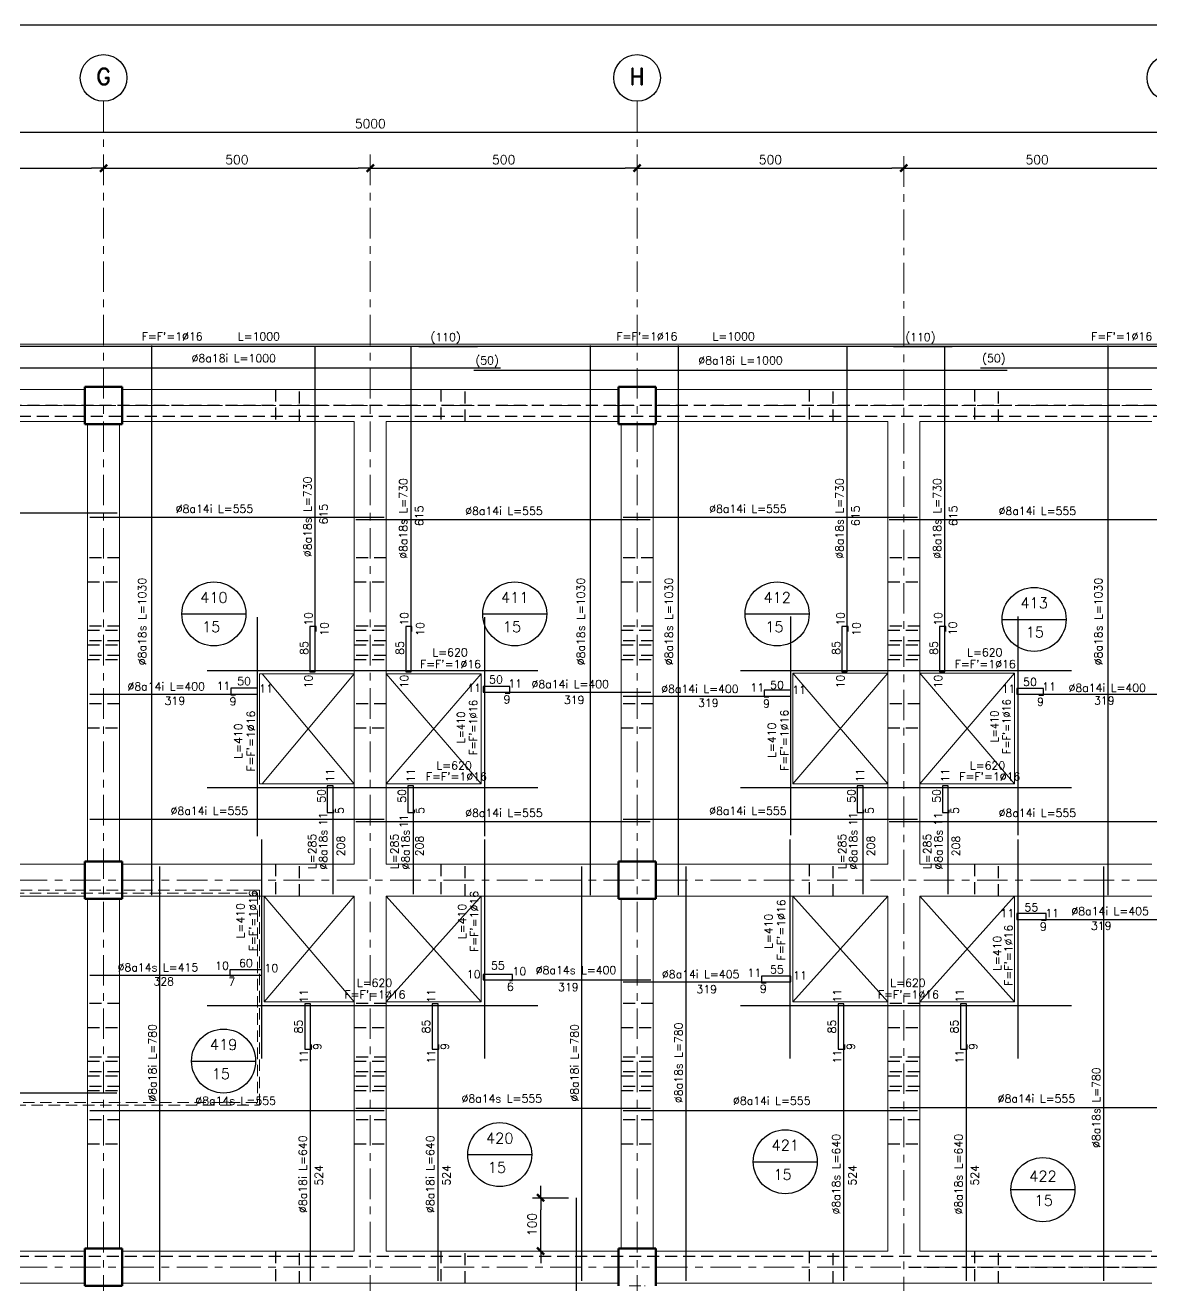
# Model space of a CAD drawing. Extents: x -4 to 6083, y -4 to 8618.
# Drawn here: x 2343 to 4455, y 6255 to 8618 of the extents above; entities that cross this region are included whole.
import ezdxf
from ezdxf.enums import TextEntityAlignment as Align
from ezdxf.xclip import XClip

# ---------------------------------------------------------------- set-up
doc = ezdxf.new("R2010")
doc.units = 0
doc.header["$LTSCALE"] = 45
doc.header["$MEASUREMENT"] = 0
doc.header["$XCLIPFRAME"] = 0
for name, pattern in [('2017_67-103$0$DASHED', [0.75, 0.5, -0.25]), ('2017_67-103$0$Grid Line', [2.2225, 1.27, -0.3175, 0.3175, -0.3175]), ('2017_67-103$0$RLE-PROYECCION', [0.71438, 0.47625, -0.23813])]:
    doc.linetypes.add(name, pattern=pattern)
doc.layers.get('0').update_dxf_attribs({"linetype": 'CONTINUOUS'})
for name, color, linetype in [('2017_67-103$0$RLA-COTAS', 2, 'CONTINUOUS'), ('2017_67-103$0$RLA-MURO INV DILATADO', 2, '2017_67-103$0$DASHED'), ('fe', 7, 'CONTINUOUS'), ('RLA-COTAS1', 2, 'CONTINUOUS'), ('RLA-COTAS2', 1, 'CONTINUOUS'), ('RLA-FORMATO', 7, 'CONTINUOUS'), ('RLA-LOSAS', 3, 'CONTINUOUS'), ('TEXTOS-SM', 3, 'CONTINUOUS'), ('TEXTOS50A', 3, 'CONTINUOUS')]:
    doc.layers.add(name, color=color, linetype=linetype)
for name, color, linetype, lineweight in [('2017_67-103$0$RLE-EJE', 3, 'CONTINUOUS', 25), ('2017_67-103$0$RLE-EJES', 1, '2017_67-103$0$Grid Line', 9), ('2017_67-103$0$RLE-LOSA', 3, 'CONTINUOUS', 15), ('2017_67-103$0$RLE-PILAR', 3, 'CONTINUOUS', 50), ('2017_67-103$0$RLE-PROYECCION', 2, '2017_67-103$0$RLE-PROYECCION', 15), ('2017_67-103$0$RLE-VANOS', 1, 'CONTINUOUS', 15), ('2017_67-103$0$RLE-VIGA', 3, 'CONTINUOUS', 15)]:
    doc.layers.add(name, color=color, linetype=linetype, lineweight=lineweight)
doc.styles.add('2017_67-103$0$ROMAND', font='romand', dxfattribs={"height": 31.5})
doc.styles.add('2017_67-103$0$ROMANS', font='ROMANS.shx', dxfattribs={"height": 16.875})
doc.styles.add('ROMAND', font='romand', dxfattribs={"height": 31.5})
doc.styles.add('ROMANS', font='ROMANS.shx', dxfattribs={"height": 16.875})
doc.styles.add('ROMANS0', font='romans.shx')
doc.dimstyles.new('2017_67-103$0$ING-75', dxfattribs={"dimscale": 75, "dimtxt": 0.27, "dimasz": 0.3, "dimexe": 0, "dimexo": 0, "dimgap": 0.1, "dimtad": 1, "dimdec": 1, "dimzin": 12, "dimdsep": 46, "dimtxsty": '2017_67-103$0$ROMANS', "dimblk": '2017_67-103$0$TICK1', "dimblk1": '2017_67-103$0$TICK1', "dimblk2": '2017_67-103$0$TICK1', "dimcen": 0.09, "dimclrd": 2, "dimclre": 1, "dimclrt": 3, "dimadec": 0, "dimazin": 0, "dimtfac": 1, "dimtdec": 0, "dimtix": 1, "dimtmove": 2, "dimatfit": 3, "dimldrblk": '2017_67-103$0$TICK1', "dimfxl": 0, "dimfxlon": 1, "dimtolj": 1, "dimtzin": 0, "dimarcsym": 0})
doc.dimstyles.new('ING-75', dxfattribs={"dimscale": 75, "dimtxt": 0.27, "dimasz": 0.3, "dimexe": 0, "dimexo": 0, "dimgap": 0.1, "dimtad": 1, "dimdec": 1, "dimzin": 12, "dimdsep": 46, "dimtxsty": 'ROMANS', "dimblk": 'TICK1', "dimblk1": 'TICK1', "dimblk2": 'TICK1', "dimcen": 0.09, "dimclrd": 2, "dimclre": 1, "dimclrt": 3, "dimadec": 0, "dimazin": 0, "dimtfac": 1, "dimtdec": 0, "dimtix": 1, "dimtmove": 2, "dimatfit": 3, "dimldrblk": 'TICK1', "dimfxl": 0, "dimfxlon": 1, "dimtolj": 1, "dimtzin": 0, "dimarcsym": 0})

# ---------------------------------------------------------------- blocks, each defined once
blk = doc.blocks.new('2017_67-103$0$TICK1')
at = {"color": 2}
for points in [[(0, 0), (-1, 0)], [(0, 0), (1, 0)]]:
    blk.add_lwpolyline(points, dxfattribs=at)
at = {"color": 2, "const_width": 0.2}
blk.add_lwpolyline([(-0.3, -0.3), (0.3, 0.3)], dxfattribs=at)
blk = doc.blocks.new('*D26')
at = {"layer": '2017_67-103$0$RLA-COTAS', "color": 2, "lineweight": -2, "transparency": 16777216}
blk.add_line((512.8, 6791.3), (5467.8, 6791.3), dxfattribs=at)
at = {"layer": '2017_67-103$0$RLA-COTAS', "color": 2, "lineweight": -2, "transparency": 16777216, "xscale": 22.5, "yscale": 22.5, "zscale": 22.5, "rotation": 180}
blk.add_blockref('2017_67-103$0$TICK1', (490.3, 6791.3), dxfattribs=at)
at = {"layer": '2017_67-103$0$RLA-COTAS', "color": 2, "lineweight": -2, "transparency": 16777216, "xscale": 22.5, "yscale": 22.5, "zscale": 22.5}
blk.add_blockref('2017_67-103$0$TICK1', (5490.3, 6791.3), dxfattribs=at)
at = {"layer": '2017_67-103$0$RLA-COTAS', "color": 3, "transparency": 16777216, "insert": (2990.3, 6807.2), "char_height": 16.88, "attachment_point": 5, "style": '2017_67-103$0$ROMANS'}
blk.add_mtext('\\A1;5000', dxfattribs=at)
blk = doc.blocks.new('*D31')
at = {"layer": '2017_67-103$0$RLA-COTAS', "color": 2, "lineweight": -2, "transparency": 16777216}
blk.add_line((2012.8, 6723.8), (2467.8, 6723.8), dxfattribs=at)
at = {"layer": '2017_67-103$0$RLA-COTAS', "color": 2, "lineweight": -2, "transparency": 16777216, "xscale": 22.5, "yscale": 22.5, "zscale": 22.5, "rotation": 180}
blk.add_blockref('2017_67-103$0$TICK1', (1990.3, 6723.8), dxfattribs=at)
at = {"layer": '2017_67-103$0$RLA-COTAS', "color": 2, "lineweight": -2, "transparency": 16777216, "xscale": 22.5, "yscale": 22.5, "zscale": 22.5}
blk.add_blockref('2017_67-103$0$TICK1', (2490.3, 6723.8), dxfattribs=at)
at = {"layer": '2017_67-103$0$RLA-COTAS', "color": 3, "transparency": 16777216, "insert": (2240.3, 6739.7), "char_height": 16.88, "attachment_point": 5, "style": '2017_67-103$0$ROMANS'}
blk.add_mtext('\\A1;500', dxfattribs=at)
blk = doc.blocks.new('*D32')
at = {"layer": '2017_67-103$0$RLA-COTAS', "color": 2, "lineweight": -2, "transparency": 16777216}
blk.add_line((2512.8, 6723.8), (2967.8, 6723.8), dxfattribs=at)
at = {"layer": '2017_67-103$0$RLA-COTAS', "color": 2, "lineweight": -2, "transparency": 16777216, "xscale": 22.5, "yscale": 22.5, "zscale": 22.5, "rotation": 180}
blk.add_blockref('2017_67-103$0$TICK1', (2490.3, 6723.8), dxfattribs=at)
at = {"layer": '2017_67-103$0$RLA-COTAS', "color": 2, "lineweight": -2, "transparency": 16777216, "xscale": 22.5, "yscale": 22.5, "zscale": 22.5}
blk.add_blockref('2017_67-103$0$TICK1', (2990.3, 6723.8), dxfattribs=at)
at = {"layer": '2017_67-103$0$RLA-COTAS', "color": 3, "transparency": 16777216, "insert": (2740.3, 6739.7), "char_height": 16.88, "attachment_point": 5, "style": '2017_67-103$0$ROMANS'}
blk.add_mtext('\\A1;500', dxfattribs=at)
blk = doc.blocks.new('*D33')
at = {"layer": '2017_67-103$0$RLA-COTAS', "color": 2, "lineweight": -2, "transparency": 16777216}
blk.add_line((3012.8, 6723.8), (3467.8, 6723.8), dxfattribs=at)
at = {"layer": '2017_67-103$0$RLA-COTAS', "color": 2, "lineweight": -2, "transparency": 16777216, "xscale": 22.5, "yscale": 22.5, "zscale": 22.5, "rotation": 180}
blk.add_blockref('2017_67-103$0$TICK1', (2990.3, 6723.8), dxfattribs=at)
at = {"layer": '2017_67-103$0$RLA-COTAS', "color": 2, "lineweight": -2, "transparency": 16777216, "xscale": 22.5, "yscale": 22.5, "zscale": 22.5}
blk.add_blockref('2017_67-103$0$TICK1', (3490.3, 6723.8), dxfattribs=at)
at = {"layer": '2017_67-103$0$RLA-COTAS', "color": 3, "transparency": 16777216, "insert": (3240.3, 6739.7), "char_height": 16.88, "attachment_point": 5, "style": '2017_67-103$0$ROMANS'}
blk.add_mtext('\\A1;500', dxfattribs=at)
blk = doc.blocks.new('*D34')
at = {"layer": '2017_67-103$0$RLA-COTAS', "color": 2, "lineweight": -2, "transparency": 16777216}
blk.add_line((3512.8, 6723.8), (3967.8, 6723.8), dxfattribs=at)
at = {"layer": '2017_67-103$0$RLA-COTAS', "color": 2, "lineweight": -2, "transparency": 16777216, "xscale": 22.5, "yscale": 22.5, "zscale": 22.5, "rotation": 180}
blk.add_blockref('2017_67-103$0$TICK1', (3490.3, 6723.8), dxfattribs=at)
at = {"layer": '2017_67-103$0$RLA-COTAS', "color": 2, "lineweight": -2, "transparency": 16777216, "xscale": 22.5, "yscale": 22.5, "zscale": 22.5}
blk.add_blockref('2017_67-103$0$TICK1', (3990.3, 6723.8), dxfattribs=at)
at = {"layer": '2017_67-103$0$RLA-COTAS', "color": 3, "transparency": 16777216, "insert": (3740.3, 6739.7), "char_height": 16.88, "attachment_point": 5, "style": '2017_67-103$0$ROMANS'}
blk.add_mtext('\\A1;500', dxfattribs=at)
blk = doc.blocks.new('*D35')
at = {"layer": '2017_67-103$0$RLA-COTAS', "color": 2, "lineweight": -2, "transparency": 16777216}
blk.add_line((4012.8, 6723.8), (4467.8, 6723.8), dxfattribs=at)
at = {"layer": '2017_67-103$0$RLA-COTAS', "color": 2, "lineweight": -2, "transparency": 16777216, "xscale": 22.5, "yscale": 22.5, "zscale": 22.5, "rotation": 180}
blk.add_blockref('2017_67-103$0$TICK1', (3990.3, 6723.8), dxfattribs=at)
at = {"layer": '2017_67-103$0$RLA-COTAS', "color": 2, "lineweight": -2, "transparency": 16777216, "xscale": 22.5, "yscale": 22.5, "zscale": 22.5}
blk.add_blockref('2017_67-103$0$TICK1', (4490.3, 6723.8), dxfattribs=at)
at = {"layer": '2017_67-103$0$RLA-COTAS', "color": 3, "transparency": 16777216, "insert": (4240.3, 6739.7), "char_height": 16.88, "attachment_point": 5, "style": '2017_67-103$0$ROMANS'}
blk.add_mtext('\\A1;500', dxfattribs=at)
blk = doc.blocks.new('TICK1')
at = {"color": 2}
for points in [[(0, 0), (-1, 0)], [(0, 0), (1, 0)]]:
    blk.add_lwpolyline(points, dxfattribs=at)
at = {"color": 2, "const_width": 0.2}
blk.add_lwpolyline([(-0.3, -0.3), (0.3, 0.3)], dxfattribs=at)
blk = doc.blocks.new('*D14')
at = {"layer": 'RLA-COTAS1', "color": 2, "lineweight": -2, "transparency": 16777216}
blk.add_line((3309.7, 6342.5), (3309.7, 6397.5), dxfattribs=at)
at = {"layer": 'RLA-COTAS1', "color": 2, "lineweight": -2, "transparency": 16777216, "xscale": 22.5, "yscale": 22.5, "zscale": 22.5}
for p, rotation in [((3309.7, 6420), 90), ((3309.7, 6320), 270)]:
    blk.add_blockref('TICK1', p, dxfattribs=dict(at, rotation=rotation))
at = {"layer": 'RLA-COTAS1', "color": 3, "transparency": 16777216, "insert": (3293.7, 6370), "char_height": 16.88, "attachment_point": 5, "rotation": 90, "style": 'ROMANS'}
blk.add_mtext('\\A1;100', dxfattribs=at)
blk = doc.blocks.new('2017_67-103')
at = {"layer": '2017_67-103$0$RLA-MURO INV DILATADO'}
for p, q in [((2812.83, 6309.18), (2812.83, 6249.18)), ((2857.83, 6249.18), (2857.83, 6309.18)), ((3122.83, 6309.18), (3122.83, 6249.18)), ((3167.83, 6249.18), (3167.83, 6309.18)), ((3812.83, 6309.18), (3812.83, 6249.18)), ((3857.83, 6249.18), (3857.83, 6309.18)), ((4122.83, 6309.18), (4122.83, 6249.18)), ((4167.83, 6249.18), (4167.83, 6309.18)), ((5475.33, 6279.18), (455.33, 6279.18)), ((475.33, 6259.18), (5455.33, 6259.18)), ((2520.33, 5993.34), (2460.33, 5993.34)), ((3020.33, 5993.34), (2960.33, 5993.34)), ((3520.33, 5993.34), (3460.33, 5993.34)), ((4020.33, 5993.34), (3960.33, 5993.34)), ((2460.33, 5948.34), (2520.33, 5948.34)), ((2960.33, 5948.34), (3020.33, 5948.34)), ((3460.33, 5948.34), (3520.33, 5948.34)), ((3960.33, 5948.34), (4020.33, 5948.34)), ((2520.33, 5865.43), (2460.33, 5865.43)), ((3020.33, 5865.43), (2960.33, 5865.43)), ((3520.33, 5865.43), (3460.33, 5865.43)), ((4020.33, 5865.43), (3960.33, 5865.43)), ((2460.33, 5857.93), (2520.33, 5857.93)), ((2520.33, 5837.93), (2460.33, 5837.93)), ((2960.33, 5857.93), (3020.33, 5857.93)), ((3020.33, 5837.93), (2960.33, 5837.93)), ((3460.33, 5857.93), (3520.33, 5857.93)), ((3520.33, 5837.93), (3460.33, 5837.93)), ((3960.33, 5857.93), (4020.33, 5857.93)), ((4020.33, 5837.93), (3960.33, 5837.93)), ((2460.33, 5830.43), (2520.33, 5830.43)), ((2960.33, 5830.43), (3020.33, 5830.43)), ((3460.33, 5830.43), (3520.33, 5830.43)), ((3960.33, 5830.43), (4020.33, 5830.43)), ((2520.33, 5810.43), (2460.33, 5810.43)), ((2460.33, 5802.93), (2520.33, 5802.93)), ((3020.33, 5810.43), (2960.33, 5810.43)), ((2960.33, 5802.93), (3020.33, 5802.93)), ((3520.33, 5810.43), (3460.33, 5810.43)), ((3460.33, 5802.93), (3520.33, 5802.93)), ((4020.33, 5810.43), (3960.33, 5810.43)), ((3960.33, 5802.93), (4020.33, 5802.93)), ((2520.33, 5720.01), (2460.33, 5720.01)), ((3020.33, 5720.01), (2960.33, 5720.01)), ((3520.33, 5720.01), (3460.33, 5720.01)), ((4020.33, 5720.01), (3960.33, 5720.01)), ((2460.33, 5675.01), (2520.33, 5675.01)), ((2960.33, 5675.01), (3020.33, 5675.01)), ((3460.33, 5675.01), (3520.33, 5675.01)), ((3960.33, 5675.01), (4020.33, 5675.01)), ((2812.83, 5419.18), (2812.83, 5359.18)), ((2857.83, 5359.18), (2857.83, 5419.18)), ((3122.83, 5419.18), (3122.83, 5359.18)), ((3167.83, 5359.18), (3167.83, 5419.18)), ((3812.83, 5419.18), (3812.83, 5359.18)), ((3857.83, 5359.18), (3857.83, 5419.18)), ((4122.83, 5419.18), (4122.83, 5359.18)), ((4167.83, 5359.18), (4167.83, 5419.18)), ((2520.33, 5158.34), (2460.33, 5158.34)), ((3020.33, 5158.34), (2960.33, 5158.34)), ((3520.33, 5158.34), (3460.33, 5158.34)), ((4020.33, 5158.34), (3960.33, 5158.34)), ((2460.33, 5113.34), (2520.33, 5113.34)), ((2960.33, 5113.34), (3020.33, 5113.34)), ((3460.33, 5113.34), (3520.33, 5113.34)), ((3960.33, 5113.34), (4020.33, 5113.34)), ((2520.33, 5057.92), (2460.33, 5057.92)), ((3020.33, 5057.92), (2960.33, 5057.92)), ((3520.33, 5057.92), (3460.33, 5057.92)), ((4020.33, 5057.92), (3960.33, 5057.92)), ((2460.33, 5050.42), (2520.33, 5050.42)), ((2960.33, 5050.42), (3020.33, 5050.42)), ((3460.33, 5050.42), (3520.33, 5050.42)), ((3960.33, 5050.42), (4020.33, 5050.42)), ((2520.33, 5030.42), (2460.33, 5030.42)), ((2460.33, 5022.92), (2520.33, 5022.92)), ((3020.33, 5030.42), (2960.33, 5030.42)), ((2960.33, 5022.92), (3020.33, 5022.92)), ((3520.33, 5030.42), (3460.33, 5030.42)), ((3460.33, 5022.92), (3520.33, 5022.92)), ((4020.33, 5030.42), (3960.33, 5030.42)), ((3960.33, 5022.92), (4020.33, 5022.92)), ((2520.33, 5002.92), (2460.33, 5002.92)), ((2460.33, 4995.42), (2520.33, 4995.42)), ((3020.33, 5002.92), (2960.33, 5002.92)), ((2960.33, 4995.42), (3020.33, 4995.42)), ((3520.33, 5002.92), (3460.33, 5002.92)), ((3460.33, 4995.42), (3520.33, 4995.42)), ((4020.33, 5002.92), (3960.33, 5002.92)), ((3960.33, 4995.42), (4020.33, 4995.42)), ((2520.33, 4940), (2460.33, 4940)), ((3020.33, 4940), (2960.33, 4940)), ((3520.33, 4940), (3460.33, 4940)), ((4020.33, 4940), (3960.33, 4940)), ((2460.33, 4895), (2520.33, 4895)), ((2960.33, 4895), (3020.33, 4895)), ((3460.33, 4895), (3520.33, 4895)), ((3960.33, 4895), (4020.33, 4895)), ((5455.33, 4684.18), (475.33, 4684.18)), ((2812.83, 4694.18), (2812.83, 4634.18)), ((2857.83, 4634.18), (2857.83, 4694.18)), ((3122.83, 4694.18), (3122.83, 4634.18)), ((3167.83, 4634.18), (3167.83, 4694.18)), ((3812.83, 4694.18), (3812.83, 4634.18)), ((3857.83, 4634.18), (3857.83, 4694.18)), ((4122.83, 4694.18), (4122.83, 4634.18)), ((4167.83, 4634.18), (4167.83, 4694.18)), ((4000.32, 4664.18), (5475.33, 4664.18))]:
    blk.add_line(p, q, dxfattribs=at)
at = {"layer": '2017_67-103$0$RLE-EJE'}
for centre in [(2490.33, 6892.91), (3490.33, 6892.91), (4490.33, 6892.91)]:
    blk.add_circle(centre, 43.75, dxfattribs=at)
at = {"layer": '2017_67-103$0$RLE-EJES'}
for p, q in [((2490.33, 6849.16), (2490.33, 3767.16)), ((3490.33, 6849.16), (3490.33, 3767.16)), ((2990.33, 6749.18), (2990.33, 3889.18)), ((3990.33, 6746.18), (3990.33, 3884.18)), ((127.33, 6279.18), (5975.74, 6279.18)), ((127.33, 5389.18), (5975.74, 5389.18)), ((127.33, 4664.16), (5975.74, 4664.16))]:
    blk.add_line(p, q, dxfattribs=at)
at = {"layer": '2017_67-103$0$RLE-LOSA'}
for p, q in [((455.33, 6394.16), (5020.33, 6394.16)), ((2960.33, 5775.94), (2782.63, 5775.94)), ((2782.63, 5775.94), (2782.63, 5569.96)), ((3198.03, 5775.94), (3020.33, 5775.94)), ((3198.03, 5569.96), (3198.03, 5775.94)), ((3782.63, 5777.6), (3782.63, 5569.96)), ((3960.33, 5777.6), (3782.63, 5777.6)), ((4198.05, 5777.6), (4020.33, 5777.6)), ((4198.05, 5569.96), (4198.05, 5777.6)), ((2782.63, 5569.96), (2960.33, 5569.96)), ((3020.33, 5569.96), (3198.03, 5569.96)), ((3782.63, 5569.96), (3960.33, 5569.96)), ((4020.33, 5569.96), (4198.05, 5569.96)), ((2791.13, 5359.18), (2791.13, 5161.46)), ((3198.03, 5161.46), (3198.03, 5359.18)), ((3782.63, 5359.18), (3782.63, 5161.46)), ((4198.03, 5161.46), (4198.03, 5359.18)), ((2791.13, 5161.46), (2960.33, 5161.46)), ((3020.33, 5161.46), (3198.03, 5161.46)), ((3782.63, 5161.46), (3960.33, 5161.46)), ((4020.33, 5161.46), (4198.03, 5161.46))]:
    blk.add_line(p, q, dxfattribs=at)
at = {"layer": '2017_67-103$0$RLE-PILAR'}
for p, q in [((2455.33, 6314.16), (2525.33, 6314.16)), ((2455.33, 6244.16), (2455.33, 6314.16)), ((2525.33, 6314.16), (2525.33, 6244.16)), ((3455.33, 6314.16), (3525.33, 6314.16)), ((3455.33, 6244.16), (3455.33, 6314.16)), ((3525.33, 6314.16), (3525.33, 6244.16)), ((2525.33, 6244.16), (2455.33, 6244.16)), ((3525.33, 6244.16), (3455.33, 6244.16)), ((2455.33, 5424.18), (2525.33, 5424.18)), ((2455.33, 5354.18), (2455.33, 5424.18)), ((2525.33, 5424.18), (2525.33, 5354.18)), ((3455.33, 5424.18), (3525.33, 5424.18)), ((3455.33, 5354.18), (3455.33, 5424.18)), ((3525.33, 5424.18), (3525.33, 5354.18)), ((2525.33, 5354.18), (2455.33, 5354.18)), ((3525.33, 5354.18), (3455.33, 5354.18)), ((2455.33, 4699.16), (2525.33, 4699.16)), ((2455.33, 4629.16), (2455.33, 4699.16)), ((2525.33, 4699.16), (2525.33, 4629.16)), ((3455.33, 4699.16), (3525.33, 4699.16)), ((3455.33, 4629.16), (3455.33, 4699.16)), ((3525.33, 4699.16), (3525.33, 4629.16)), ((2525.33, 4629.16), (2455.33, 4629.16))]:
    blk.add_line(p, q, dxfattribs=at)
at = {"layer": '2017_67-103$0$RLE-PROYECCION'}
for p, q in [((2475.33, 4629.17), (2475.33, 4629.18)), ((2476.33, 4629.18), (2504.33, 4629.18)), ((2505.33, 4629.18), (2505.33, 4629.17)), ((3475.33, 4629.17), (3475.33, 4629.18)), ((3476.33, 4629.18), (3504.33, 4629.18)), ((3505.33, 4629.18), (3505.33, 4629.17))]:
    blk.add_line(p, q, dxfattribs=at)
for points in [[(1360.03, 5065.39), (1898.03, 5065.39), (1898.03, 4967.44), (1905.03, 4967.44), (1905.03, 4967.44), (2775.63, 4967.44), (2775.63, 4967.44), (2782.63, 4967.44), (2782.63, 5370.44), (2774.63, 5370.44), (2774.63, 5370.44), (1905.03, 5370.44), (1905.03, 5370.44), (1898.03, 5370.44), (1898.03, 5155.39), (1360.03, 5155.39), (1360.03, 5065.39)], [(1364.03, 5069.39), (1364.03, 5151.39), (1902.03, 5151.39), (1902.03, 5364.94), (2778.63, 5364.94), (2778.63, 4972.94), (1902.03, 4972.94), (1902.03, 5069.39), (1364.03, 5069.39)]]:
    blk.add_lwpolyline(points, dxfattribs=at)
at = {"layer": '2017_67-103$0$RLE-PROYECCION', "flags": 128}
for points in [[(2475.33, 4629.18), (2475.35, 4629.18), (2475.43, 4629.18), (2475.55, 4629.18), (2475.7, 4629.18), (2475.89, 4629.18), (2476.11, 4629.18), (2476.33, 4629.18)], [(2504.33, 4629.18), (2504.55, 4629.18), (2504.76, 4629.18), (2504.95, 4629.18), (2505.11, 4629.18), (2505.23, 4629.18), (2505.3, 4629.18), (2505.33, 4629.18)], [(3475.33, 4629.18), (3475.35, 4629.18), (3475.43, 4629.18), (3475.55, 4629.18), (3475.7, 4629.18), (3475.89, 4629.18), (3476.11, 4629.18), (3476.33, 4629.18)], [(3504.33, 4629.18), (3504.55, 4629.18), (3504.76, 4629.18), (3504.95, 4629.18), (3505.11, 4629.18), (3505.23, 4629.18), (3505.3, 4629.18), (3505.33, 4629.18)]]:
    blk.add_lwpolyline(points, dxfattribs=at)
at = {"layer": '2017_67-103$0$RLE-VANOS'}
for p, q in [((2960.33, 5775.94), (2787.33, 5569.96)), ((2787.33, 5775.94), (2960.33, 5569.96)), ((3020.33, 5569.96), (3198.03, 5775.94)), ((3020.33, 5775.94), (3198.03, 5569.96)), ((3960.33, 5569.96), (3782.6, 5777.6)), ((3960.33, 5777.6), (3782.6, 5569.96)), ((4020.33, 5569.96), (4198.05, 5777.6)), ((4020.33, 5777.6), (4198.05, 5569.96)), ((2960.33, 5359.18), (2791.13, 5161.46)), ((2791.13, 5359.18), (2960.33, 5161.46)), ((3020.33, 5161.46), (3198.03, 5359.18)), ((3020.33, 5359.18), (3198.03, 5161.46)), ((3782.63, 5161.46), (3960.33, 5359.18)), ((3782.63, 5359.18), (3960.33, 5161.46)), ((4020.33, 5161.46), (4198.03, 5359.18)), ((4020.33, 5359.18), (4198.03, 5161.46))]:
    blk.add_line(p, q, dxfattribs=at)
at = {"layer": '2017_67-103$0$RLE-VIGA'}
for p, q in [((1525.33, 6309.18), (2455.33, 6309.18)), ((2525.33, 6309.18), (3455.33, 6309.18)), ((3525.33, 6309.18), (4455.33, 6309.18)), ((2020.33, 6249.18), (2455.33, 6249.18)), ((2460.33, 6244.16), (2460.33, 5424.18)), ((2520.33, 6244.16), (2520.33, 5424.18)), ((2525.33, 6249.18), (2960.33, 6249.18)), ((2960.33, 6249.18), (2960.33, 5419.18)), ((3020.33, 6249.18), (3455.33, 6249.18)), ((3020.33, 6249.18), (3020.33, 5419.18)), ((3460.33, 6244.16), (3460.33, 5424.18)), ((3520.33, 6244.16), (3520.33, 5424.18)), ((3525.33, 6249.18), (3960.33, 6249.18)), ((3960.33, 6249.18), (3960.33, 5419.18)), ((4020.33, 6249.18), (4455.33, 6249.18)), ((4020.33, 6249.18), (4020.33, 5419.18)), ((2020.33, 5419.18), (2455.33, 5419.18)), ((2525.33, 5419.18), (2960.33, 5419.18)), ((3020.33, 5419.18), (3455.33, 5419.18)), ((3525.33, 5419.18), (3960.33, 5419.18)), ((4020.33, 5419.18), (4455.33, 5419.18)), ((2020.33, 5359.18), (2455.33, 5359.18)), ((2460.33, 5354.18), (2460.33, 4699.16)), ((2520.33, 5354.18), (2520.33, 4699.16)), ((2525.33, 5359.18), (2960.33, 5359.18)), ((2960.33, 5359.18), (2960.33, 4694.18)), ((3020.33, 5359.18), (3455.33, 5359.18)), ((3020.33, 5359.18), (3020.33, 4694.18)), ((3460.33, 5354.18), (3460.33, 4699.16)), ((3520.33, 5354.18), (3520.33, 4699.16)), ((3525.33, 5359.18), (3960.33, 5359.18)), ((3960.33, 5359.18), (3960.33, 4694.18)), ((4020.33, 5359.18), (4455.33, 5359.18)), ((4020.33, 5359.18), (4020.33, 4694.18)), ((2020.33, 4694.18), (2455.33, 4694.18)), ((2525.33, 4694.18), (2960.33, 4694.18)), ((3020.33, 4694.18), (3455.33, 4694.18)), ((3525.33, 4694.18), (3960.33, 4694.18)), ((4020.33, 4694.18), (4455.33, 4694.18)), ((1525.33, 4634.18), (2455.33, 4634.18)), ((2525.33, 4634.18), (3455.33, 4634.18)), ((3525.33, 4634.18), (4455.33, 4634.18))]:
    blk.add_line(p, q, dxfattribs=at)
at = {"layer": '2017_67-103$0$RLE-EJE', "color": 5, "char_height": 31.25, "width": 1, "attachment_point": 2, "line_spacing_factor": 0.941778, "style": '2017_67-103$0$ROMAND'}
for s, insert in [('G', (2490.34, 6911.23)), ('H', (3490.34, 6911.23))]:
    blk.add_mtext(s, dxfattribs=dict(at, insert=insert))
at = {"layer": '2017_67-103$0$RLA-COTAS'}
for base, p1, p2, picture, middle in [((5490.33, 6791.3), (490.33, 6798.8), (5490.33, 6798.8), '*D26', (2990.33, 6807.24)), ((2490.33, 6723.8), (1990.33, 6731.3), (2490.33, 6731.3), '*D31', (2240.33, 6739.74)), ((2990.33, 6723.8), (2490.33, 6731.3), (2990.33, 6731.3), '*D32', (2740.33, 6739.74)), ((3490.33, 6723.8), (2990.33, 6731.3), (3490.33, 6731.3), '*D33', (3240.33, 6739.74)), ((3990.33, 6723.8), (3490.33, 6731.3), (3990.33, 6731.3), '*D34', (3740.33, 6739.74)), ((4490.33, 6723.8), (3990.33, 6731.3), (4490.33, 6731.3), '*D35', (4240.33, 6739.74))]:
    dim = blk.add_linear_dim(base=base, p1=p1, p2=p2, dimstyle='2017_67-103$0$ING-75', override={"dimexe": 0, "dimexo": 0, "dimdec": 1, "dimfxl": 0, "dimfxlon": 1}, dxfattribs=at)
    dim.commit()
    dim.dimension.update_dxf_attribs({"geometry": picture, "text_midpoint": middle})

msp = doc.modelspace()

# ---------------------------------------------------------------- linework, layer by layer
at = {"layer": 'fe', "color": 6}
for p, q in [((3191.33, 8015), (3081.33, 8015)), ((4081.33, 8015), (3971.33, 8015))]:
    msp.add_line(p, q, dxfattribs=at)
at = {"layer": 'fe'}
for points in [[(2191.33, 8016), (3191.33, 8016)], [(2580.73, 6987.25), (2580.73, 8017.25)], [(2888.72, 7481), (2888.72, 7490.78), (2877.22, 7490.78), (2877.22, 7405.78), (2887.22, 7405.78), (2887.22, 8016)], [(3068.27, 7481), (3068.27, 7490.78), (3056.77, 7490.78), (3056.77, 7405.78), (3066.77, 7405.78), (3066.77, 8016)], [(3081.33, 8016), (4081.33, 8016)], [(3403.05, 6987.25), (3403.05, 8017.25)], [(3568.26, 6987.25), (3568.26, 8017.25)], [(3886.06, 7481), (3886.06, 7490.78), (3874.56, 7490.78), (3874.56, 7405.78), (3884.56, 7405.78), (3884.56, 8016)], [(3971.33, 8016), (4971.33, 8016)], [(4069.13, 7481), (4069.13, 7490.78), (4057.63, 7490.78), (4057.63, 7405.78), (4067.63, 7405.78), (4067.63, 8016)], [(4373.32, 6987.25), (4373.32, 8017.25)], [(2234.33, 7975.18), (3234.33, 7975.18)], [(3184.33, 7971.18), (4184.33, 7971.18)], [(4134.33, 7975.18), (5134.33, 7975.18)], [(1963.92, 7703.57), (2515.92, 7703.57)], [(2464.33, 7695.21), (3016.33, 7695.21)], [(2963.14, 7691.11), (3515.14, 7691.11)], [(3464.33, 7695.21), (4016.33, 7695.21)], [(3963.14, 7691.11), (4515.14, 7691.11)], [(2778.1, 7507.92), (2778.1, 7097.92)], [(3204.08, 7507.92), (3204.08, 7097.92)], [(3778.13, 7509.58), (3778.13, 7099.58)], [(4204.1, 7509.58), (4204.1, 7099.58)], [(2684.58, 7408.26), (3304.58, 7408.26)], [(3684.6, 7408.26), (4304.6, 7408.26)], [(2464.33, 7364), (2778.63, 7364), (2778.63, 7375), (2728.63, 7375), (2728.63, 7362.5), (2737.33, 7362.5)], [(3243.33, 7365.88), (3252.03, 7365.88), (3252.03, 7378.38), (3202.03, 7378.38), (3202.03, 7367.38), (3516.33, 7367.38)], [(4243.33, 7362.04), (4252.05, 7362.04), (4252.05, 7374.54), (4202.05, 7374.54), (4202.05, 7363.54), (4516.33, 7363.54)], [(3464.33, 7359.98), (3778.63, 7359.98), (3778.63, 7370.98), (3728.63, 7370.98), (3728.63, 7358.48), (3737.33, 7358.48)], [(2684.58, 7189.06), (3304.58, 7189.06)], [(2920.45, 6989.02), (2920.45, 7191.8), (2909.45, 7191.8), (2909.45, 7141.8), (2921.95, 7141.8), (2921.95, 7147.02)], [(3071.53, 6989.02), (3071.53, 7191.8), (3060.53, 7191.8), (3060.53, 7141.8), (3073.03, 7141.8), (3073.03, 7147.02)], [(3684.6, 7189.06), (4304.6, 7189.06)], [(3913.95, 6989.02), (3913.95, 7191.8), (3902.95, 7191.8), (3902.95, 7141.8), (3915.45, 7141.8), (3915.45, 7147.02)], [(4073.7, 6989.02), (4073.7, 7191.8), (4062.7, 7191.8), (4062.7, 7141.8), (4075.2, 7141.8), (4075.2, 7147.02)], [(2464.33, 7129.28), (3016.33, 7129.28)], [(2963.14, 7125.17), (3515.14, 7125.17)], [(3464.33, 7129.28), (4016.33, 7129.28)], [(3963.14, 7125.17), (4515.14, 7125.17)], [(2786.44, 7091.16), (2786.44, 6681.16)], [(3204.08, 7091.16), (3204.08, 6681.16)], [(3776.52, 7091.16), (3776.52, 6681.16)], [(4204.08, 7091.16), (4204.08, 6681.16)], [(2595.85, 6264.02), (2595.85, 7041.02)], [(3387.14, 6264.02), (3387.14, 7041.02)], [(3582.19, 6264.02), (3582.19, 7041.02)], [(4365.26, 6264.02), (4365.26, 7041.02)], [(4248.33, 6939.96), (4257.03, 6939.96), (4257.03, 6952.46), (4202.03, 6952.46), (4202.03, 6941.46), (4516.33, 6941.46)], [(2464.33, 6837.28), (2787.13, 6837.28), (2787.13, 6847.28), (2727.13, 6847.28), (2727.13, 6835.78), (2734.33, 6835.78)], [(3251.33, 6826.93), (3257.03, 6826.93), (3257.03, 6838.43), (3202.03, 6838.43), (3202.03, 6828.43), (3516.33, 6828.43)], [(3464.33, 6824.52), (3778.63, 6824.52), (3778.63, 6835.52), (3723.63, 6835.52), (3723.63, 6823.02), (3732.33, 6823.02)], [(2684.58, 6780.56), (3304.58, 6780.56)], [(2878.26, 6264.02), (2878.26, 6783.3), (2867.26, 6783.3), (2867.26, 6698.3), (2879.76, 6698.3), (2879.76, 6707.02)], [(3117.23, 6264.02), (3117.23, 6783.3), (3106.23, 6783.3), (3106.23, 6698.3), (3118.73, 6698.3), (3118.73, 6707.02)], [(3684.58, 6780.56), (4304.58, 6780.56)], [(3878.26, 6264.02), (3878.26, 6783.3), (3867.26, 6783.3), (3867.26, 6698.3), (3879.76, 6698.3), (3879.76, 6707.02)], [(4107.72, 6264.02), (4107.72, 6783.3), (4096.72, 6783.3), (4096.72, 6698.3), (4109.22, 6698.3), (4109.22, 6707.02)], [(1962.98, 6616.51), (2514.98, 6616.51)], [(2464.33, 6583.69), (3016.33, 6583.69)], [(2963.36, 6587.76), (3515.36, 6587.76)], [(3464.33, 6583.69), (4016.33, 6583.69)], [(3964.37, 6589.14), (4516.37, 6589.14)], [(3377.16, 5852), (3377.16, 6420.02)]]:
    msp.add_lwpolyline(points, dxfattribs=at)
at = {"layer": 'RLA-COTAS2'}
msp.add_line((3294.66, 6420.02), (3362.16, 6420.02), dxfattribs=at)
at = {"layer": 'RLA-FORMATO', "color": 6, "linetype": 'Continuous'}
msp.add_line((6082.5, 8617.5), (0, 8617.5), dxfattribs=at)
at = {"layer": 'RLA-LOSAS'}
for p, q in [((2637.08, 7514.15), (2757.08, 7514.15)), ((3201.05, 7514.15), (3321.05, 7514.15)), ((3693.01, 7514.15), (3813.01, 7514.15)), ((4174.74, 7503.94), (4294.74, 7503.94)), ((2655.18, 6676.19), (2775.18, 6676.19)), ((3172.86, 6500.85), (3292.86, 6500.85)), ((3708.2, 6487.52), (3828.2, 6487.52)), ((4191.2, 6435.15), (4311.2, 6435.15))]:
    msp.add_line(p, q, dxfattribs=at)
for centre in [(2697.08, 7514.15), (3261.05, 7514.15), (3753.01, 7514.15), (4234.74, 7503.94), (2715.18, 6676.19), (3232.86, 6500.85), (3768.2, 6487.52), (4251.2, 6435.15)]:
    msp.add_circle(centre, 60, dxfattribs=at)

# ---------------------------------------------------------------- block references
ref = msp.add_blockref('2017_67-103', (0, 1625.84))
XClip(ref).set_block_clipping_path([(27.5284145056, 3630.3209667757), (6081.5958250529, 6958.7972642945)])

# ---------------------------------------------------------------- texts
at = {"layer": 'fe', "color": 9, "style": 'ROMANS0'}
for p in [(3131.55, 8025.54), (4021.55, 8025.54)]:
    msp.add_text('(110)', height=15, rotation=360, dxfattribs=at).set_placement(p, align=Align.CENTER)
for p in [(3209.33, 7981.84), (4159.33, 7985.84)]:
    msp.add_text('(50)', height=15, dxfattribs=at).set_placement(p, align=Align.CENTER)
at = {"layer": 'RLA-LOSAS', "char_height": 20, "width": 1, "attachment_point": 2, "line_spacing_factor": 0.941778, "style": 'ROMAND'}
for s, insert in [('410', (2697.14, 7554.94)), ('411', (3261.11, 7554.94)), ('412', (3753.07, 7554.94)), ('413', (4234.79, 7544.73)), ('15', (2692.01, 7500.2)), ('15', (3255.99, 7500.2)), ('15', (3747.95, 7500.2)), ('15', (4236.13, 7489.99)), ('419', (2715.24, 6716.98)), ('15', (2710.12, 6662.24)), ('420', (3232.92, 6541.64)), ('421', (3768.26, 6528.31)), ('15', (3227.79, 6486.9)), ('15', (3763.13, 6473.57)), ('422', (4251.26, 6470.22)), ('15', (4252.74, 6425.01))]:
    msp.add_mtext(s, dxfattribs=dict(at, insert=insert))
at = {"layer": 'TEXTOS-SM', "style": 'ROMANS0'}
for s, rotation, p in [("F=F'=1%%c16     L=1000", 360, (2691.33, 8026.67)), ("F=F'=1%%c16     L=1000", 360, (3581.33, 8026.67)), ("F=F'=1%%c16     L=1000", 360, (4471.33, 8026.67)), ('%%C8a18s L=730', 90, (2880.14, 7696.02)), ('%%C8a18s L=730', 90, (3059.68, 7692.93)), ('%%C8a18s L=730', 90, (3877.47, 7692.93)), ('%%C8a18s L=730', 90, (4060.55, 7692.93)), ('%%C8a14i L=555', 360, (2698.18, 7703.68)), ('%%C8a14i L=555', 360, (3240.86, 7699.57)), ('%%C8a14i L=555', 360, (3698.18, 7703.68)), ('%%C8a14i L=555', 360, (4240.86, 7699.57)), ('%%C8a18s L=1030', 90, (2570.06, 7499.84)), ('%%C8a18s L=1030', 90, (3392.38, 7499.84)), ('%%C8a18s L=1030', 90, (3557.59, 7499.84)), ('%%C8a18s L=1030', 90, (4362.65, 7499.84)), ('%%C8a14i L=400', 360, (3608.22, 7366.09)), ("F=F'=1%%C16", 90, (2773.95, 7275.7)), ("F=F'=1%%C16", 90, (3773.97, 7277.36)), ('L=410', 90, (2750.32, 7275.7)), ('L=410', 90, (3750.34, 7277.36)), ('%%C8a14i L=555', 360, (2688.64, 7137.75)), ('%%C8a14i L=555', 360, (3240.86, 7133.64)), ('%%C8a14i L=555', 360, (3698.18, 7137.75)), ('%%C8a14i L=555', 360, (4240.86, 7133.64)), ('L=285', 90, (2888.75, 7069.06)), ('%%C8a18s', 90, (2909.49, 7072.35)), ('L=285', 90, (3043.03, 7069.06)), ('%%C8a18s', 90, (3063.77, 7072.35)), ('L=285', 90, (3882.25, 7069.06)), ('%%C8a18s', 90, (3902.99, 7072.35)), ('L=285', 90, (4042.01, 7069.06)), ('%%C8a18s', 90, (4062.75, 7072.35)), ("F=F'=1%%C16", 90, (2777.97, 6939.17)), ("F=F'=1%%C16", 90, (3192.7, 6937.76)), ('L=410', 90, (2754.35, 6939.17)), ("F=F'=1%%C16", 90, (3768.06, 6922.09)), ('L=410', 90, (3169.79, 6937.76)), ('L=410', 90, (3744.43, 6919.29)), ("F=F'=1%%C16", 90, (4194.19, 6874.3)), ('L=410', 90, (4173.07, 6878.07)), ('%%C8a18i L=780', 90, (2589.33, 6672.88)), ('%%C8a18i L=780', 90, (3380.63, 6672.88)), ('%%C8a18s L=780', 90, (3575.67, 6672.88)), ('%%C8a18s L=780', 90, (4358.75, 6588.85)), ('%%C8a14s L=555', 360, (2737.83, 6594.35)), ('%%C8a14s L=555', 360, (3236.86, 6598.43)), ('%%C8a14i L=555', 360, (3742.87, 6594.35)), ('%%C8a14i L=555', 360, (4239.05, 6598.24)), ('%%C8a18i L=640', 90, (2871.15, 6464.09)), ('%%C8a18i L=640', 90, (3110.11, 6464.09)), ('%%C8a18s L=640', 90, (3871.15, 6464.09)), ('%%C8a18s L=640', 90, (4100.6, 6464.09))]:
    msp.add_text(s, height=15, rotation=rotation, dxfattribs=at).set_placement(p, align=Align.CENTER)
for s, p in [('%%C8a18i L=1000', (2734.33, 7985.84)), ('%%C8a18i L=1000', (3684.33, 7981.84)), ('L=620', (3139.85, 7434.65)), ('L=620', (4142.28, 7434.65)), ("F=F'=1%%C16", (3140.67, 7412.7)), ("F=F'=1%%C16", (4143.1, 7412.7)), ('%%C8a14i L=400', (2607.7, 7370.76)), ('%%C8a14i L=400', (3365.11, 7375.11)), ('%%C8a14i L=400', (4371.84, 7368.11)), ('L=620', (3147.38, 7222.58)), ('L=620', (4147.4, 7222.58)), ("F=F'=1%%C16", (3151.64, 7201.86)), ("F=F'=1%%C16", (4151.67, 7201.86)), ('%%C8a14i L=405', (4377.25, 6949.68)), ('%%C8a14s L=415', (2592.2, 6844.32)), ('%%C8a14s L=400', (3375.99, 6839.09)), ('L=620', (2998.19, 6815.31)), ('%%C8a14i L=405', (3609.67, 6831.35)), ('L=620', (3998.19, 6815.31)), ("F=F'=1%%C16", (2999.01, 6793.36)), ("F=F'=1%%C16", (3999.01, 6793.36))]:
    msp.add_text(s, height=15, dxfattribs=at).set_placement(p, align=Align.CENTER)
at = {"layer": 'TEXTOS-SM', "style": 'ROMANS0', "width": 0.9}
for s, p in [("F=F'=1%%C16", (3190.68, 7301.32)), ("F=F'=1%%C16", (4190.71, 7302.98)), ('L=410', (3167.76, 7301.32)), ('L=410', (4167.79, 7302.98))]:
    msp.add_text(s, height=15, rotation=90, dxfattribs=at).set_placement(p, align=Align.CENTER)
at = {"layer": 'TEXTOS50A', "style": 'ROMANS0'}
for s, rotation, p in [('615', 90, (2902.66, 7701.13)), ('615', 90, (3082.21, 7698.03)), ('615', 90, (3900, 7698.03)), ('615', 90, (4083.07, 7698.03)), ('10', 90, (2874.48, 7504.97)), ('10', 90, (3054.03, 7504.97)), ('10', 90, (3871.82, 7504.97)), ('10', 90, (4054.89, 7504.97)), ('10', 90, (2904.22, 7485.89)), ('10', 90, (3083.77, 7485.89)), ('10', 90, (3901.56, 7485.89)), ('10', 90, (4082.2, 7486.96)), ('85', 90, (2866.1, 7450.37)), ('85', 90, (3045.65, 7450.37)), ('85', 90, (3863.44, 7450.37)), ('85', 90, (4046.51, 7450.37)), ('10', 90, (2874.33, 7387.5)), ('10', 90, (3053.88, 7387.5)), ('10', 90, (3871.67, 7387.5)), ('10', 90, (4054.75, 7387.5)), ('11', 360, (3716, 7376.24)), ('50', 360, (3752.7, 7380.94)), ('11', 360, (3794.31, 7371.94)), ('319', 360, (3623.98, 7347.34)), ('9', 360, (3732.98, 7346.21)), ('11', 90, (2914.95, 7211.8)), ('11', 90, (3066.03, 7211.8)), ('11', 90, (3908.45, 7211.8)), ('11', 90, (4068.2, 7211.8)), ('50', 90, (2898.62, 7173.13)), ('50', 90, (3049.71, 7173.13)), ('50', 90, (3892.12, 7173.13)), ('50', 90, (4051.88, 7173.13)), ('11', 90, (2901.87, 7129.67)), ('5', 90, (2932.78, 7145.84)), ('5', 90, (3083.87, 7145.84)), ('11', 90, (3895.37, 7129.67)), ('5', 90, (3926.28, 7145.84)), ('11', 90, (4055.13, 7129.67)), ('5', 90, (4086.04, 7145.84)), ('11', 90, (3052.96, 7125.65)), ('208', 90, (2934.9, 7079.14)), ('208', 90, (3082.57, 7079.14)), ('208', 90, (3928.4, 7079.14)), ('208', 90, (4088.16, 7079.14)), ('11', 90, (2865.73, 6798.13)), ('11', 90, (3104.69, 6798.13)), ('11', 90, (3865.73, 6798.57)), ('11', 90, (4095.18, 6798.57)), ('85', 90, (2855.77, 6740.8)), ('85', 90, (3094.73, 6740.8)), ('85', 90, (3855.77, 6740.8)), ('85', 90, (4085.22, 6740.8)), ('11', 90, (2865.56, 6684.53)), ('9', 90, (2890.97, 6703.41)), ('11', 90, (3104.52, 6684.53)), ('9', 90, (3129.94, 6703.41)), ('11', 90, (3865.56, 6684.53)), ('9', 90, (3890.97, 6703.41)), ('11', 90, (4095.01, 6684.53)), ('9', 90, (4120.43, 6703.41)), ('524', 90, (2893.95, 6461.98)), ('524', 90, (3132.91, 6461.98)), ('524', 90, (3893.95, 6461.98)), ('524', 90, (4123.4, 6461.98))]:
    msp.add_text(s, height=15, rotation=rotation, dxfattribs=at).set_placement(p, align=Align.MIDDLE)
for s, p in [('50', (2753.63, 7388.17)), ('50', (3225.97, 7391.31)), ('11', (2715.08, 7379.42)), ('11', (2794.72, 7374.1)), ('11', (3184.95, 7375.6)), ('11', (3261.73, 7383.57)), ('11', (4186.75, 7373.98)), ('50', (4227.05, 7386.65)), ('11', (4262.74, 7378.09)), ('319', (2623.98, 7351.28)), ('9', (2732.98, 7350.37)), ('9', (3246.54, 7354.05)), ('319', (3372.47, 7352.91)), ('9', (4246.89, 7349.49)), ('319', (4366.27, 7351.78)), ('55', (4229.53, 6964.25)), ('11', (4184.59, 6953.07)), ('11', (4268.65, 6953.46)), ('9', (4251.96, 6928.29)), ('319', (4360.48, 6929.61)), ('10', (2712.43, 6854.9)), ('60', (2757.13, 6859.76)), ('10', (2804.9, 6850.36)), ('55', (3229.53, 6855.33)), ('10', (3269.77, 6844.42)), ('55', (3752.47, 6847.97)), ('328', (2603.06, 6825.49)), ('7', (2730.73, 6824.7)), ('10', (3184.11, 6838.88)), ('11', (3710.34, 6841.59)), ('11', (3795.95, 6836.72)), ('6', (3252.73, 6815.34)), ('319', (3361.68, 6814.78)), ('319', (3621.03, 6810.69)), ('9', (3727.17, 6811.6))]:
    msp.add_text(s, height=15, dxfattribs=at).set_placement(p, align=Align.MIDDLE)

# ---------------------------------------------------------------- dimensions: what is measured, and where the dimension line sits
at = {"layer": 'RLA-COTAS1'}
dim = msp.add_linear_dim(base=(3309.66, 6420.02), p1=(3365.09, 6320.02), p2=(3365.09, 6420.02), angle=90, dimstyle='ING-75', dxfattribs=at)
dim.commit()
dim.dimension.update_dxf_attribs({"geometry": '*D14', "text_midpoint": (3293.72, 6370.02)})

doc.saveas('drawing.dxf')
